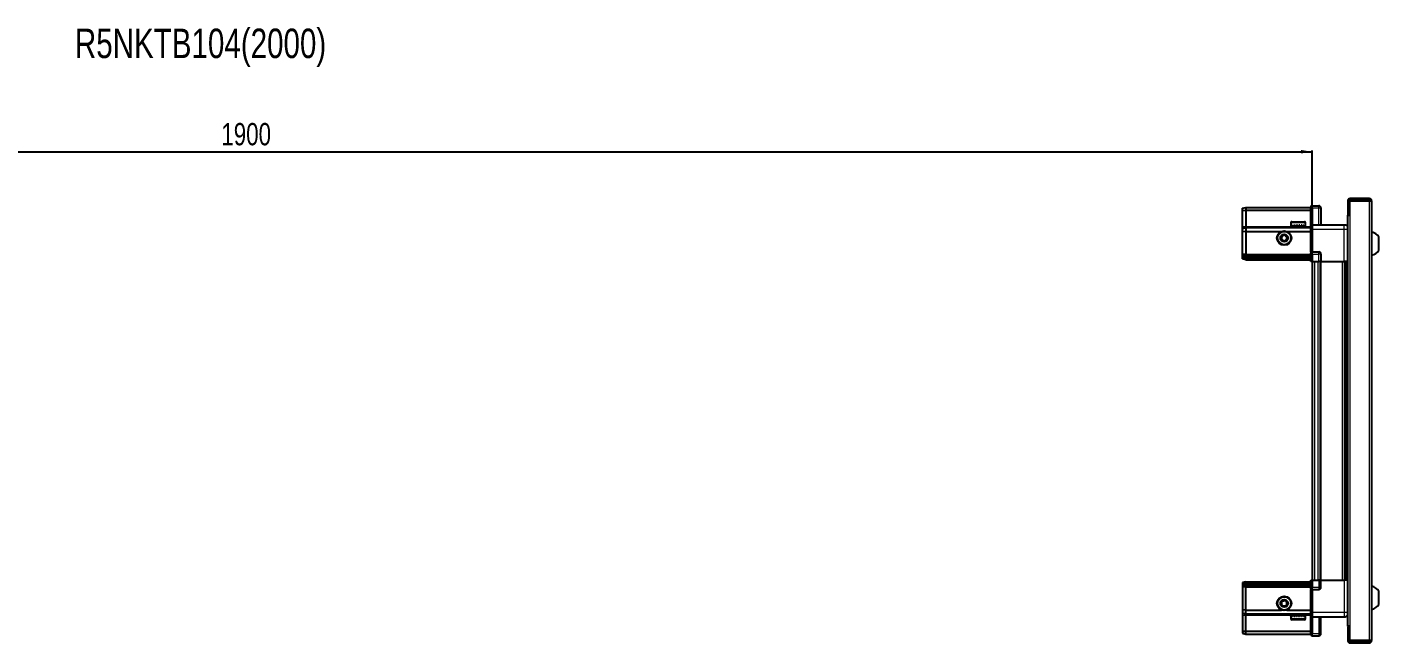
# Model space of a CAD drawing. Header units: millimetres. Extents: x 1415 to 5932, y -1219 to 1530.
# Drawn here: x 3555 to 4769, y 977 to 1530 of the extents above; entities that cross this region are included whole.
import ezdxf

# ---------------------------------------------------------------- set-up
doc = ezdxf.new("R2010")
doc.units = ezdxf.units.MM
doc.layers.add('FORMAT', color=7, linetype='Continuous')
doc.styles.add('SLDTEXTSTYLE0', font='TXT', dxfattribs={"width": 0.75})
doc.dimstyles.new('SLDDIMSTYLE0', dxfattribs={"dimtxt": 20, "dimasz": 10, "dimexe": 0, "dimexo": 0.0625, "dimgap": 5, "dimtad": 2, "dimdec": 1, "dimrnd": 1e-09, "dimzin": 12, "dimdsep": 46, "dimtxsty": 'SLDTEXTSTYLE0', "dimsah": 1, "dimcen": 0.09, "dimadec": 0, "dimazin": 3, "dimtfac": 1, "dimtofl": 0, "dimtmove": 0, "dimatfit": 3, "dimfxl": 0, "dimfrac": 2, "dimtolj": 1, "dimtzin": 12, "dimarcsym": 0})

# ---------------------------------------------------------------- blocks, each defined once
blk = doc.blocks.new('_D_5')
at = {"layer": 'FORMAT'}
for p, q in [((2809.3, 1319.3), (2809.3, 1418.8)), ((2809.3, 1417.8), (4709.3, 1417.8)), ((4709.3, 1319.3), (4709.3, 1418.8))]:
    blk.add_line(p, q, dxfattribs=at)
for points in [[(2809.3, 1417.8), (2819.3, 1416.3), (2819.3, 1419.4)], [(4709.3, 1417.8), (4699.3, 1419.4), (4699.3, 1416.3)]]:
    blk.add_solid(points, dxfattribs=at)
at = {"layer": 'FORMAT', "insert": (3729.7, 1443.6), "char_height": 20, "attachment_point": 1, "style": 'SLDTEXTSTYLE0'}
blk.add_mtext('1900', dxfattribs=at)

msp = doc.modelspace()

# ---------------------------------------------------------------- linework, layer by layer
at = {"color": 7, "linetype": 'Continuous', "lineweight": 25}
for p, q in [((4741.13, 1373.72), (4741.13, 1361.32)), ((4742.63, 1373.72), (4742.63, 1361.32)), ((4743.13, 1360.82), (4743.13, 1373.72)), ((4743.13, 1373.72), (4760.53, 1373.72)), ((4760.53, 1375.82), (4743.23, 1375.82)), ((4760.53, 1374.32), (4743.23, 1374.32)), ((4760.53, 1374.32), (4760.53, 1375.82)), ((4760.53, 1373.72), (4762.63, 1373.72)), ((4762.63, 1373.72), (4762.63, 978.92)), ((4646.63, 1367.02), (4649.63, 1367.82)), ((4646.63, 1365.17), (4646.63, 1367.02)), ((4646.63, 1365.17), (4649.63, 1365.32)), ((4646.63, 1350.82), (4646.63, 1365.17)), ((4649.63, 1367.82), (4649.63, 1365.32)), ((4649.63, 1367.82), (4707.93, 1367.82)), ((4649.63, 1365.32), (4649.63, 1350.82)), ((4649.63, 1365.32), (4707.93, 1365.32)), ((4708.79, 1369.32), (4707.93, 1368.82)), ((4708.79, 1369.32), (4707.93, 1368.82)), ((4707.93, 1368.82), (4707.93, 1367.32)), ((4707.93, 1352.52), (4707.93, 1367.32)), ((4709.13, 1369.32), (4708.79, 1369.32)), ((4709.13, 1369.32), (4708.79, 1369.32)), ((4709.13, 1369.32), (4709.13, 1369.32)), ((4709.13, 1367.32), (4709.13, 1369.32)), ((4709.13, 1369.32), (4715.13, 1369.32)), ((4709.13, 1367.32), (4709.13, 1352.52)), ((4717.13, 1367.32), (4717.13, 1352.32)), ((4741.03, 1360.82), (4741.03, 991.82)), ((4741.03, 1360.82), (4743.13, 1360.82)), ((4741.13, 1361.32), (4742.63, 1361.32)), ((4646.63, 1349.02), (4646.63, 1350.82)), ((4646.63, 1349.02), (4649.63, 1349.82)), ((4646.63, 1345.99), (4646.63, 1349.02)), ((4649.63, 1350.82), (4649.63, 1349.82)), ((4649.63, 1349.82), (4649.63, 1346.32)), ((4649.63, 1349.82), (4707.93, 1349.82)), ((4690.13, 1354.22), (4690.13, 1351.32)), ((4690.13, 1351.32), (4690.16, 1351.32)), ((4690.28, 1351.82), (4690.16, 1351.82)), ((4690.16, 1351.82), (4690.16, 1351.32)), ((4690.16, 1351.32), (4690.28, 1351.32)), ((4690.28, 1351.82), (4690.28, 1351.32)), ((4690.28, 1351.32), (4690.69, 1351.32)), ((4691.03, 1351.82), (4690.69, 1351.82)), ((4690.69, 1351.82), (4690.69, 1351.32)), ((4690.69, 1351.32), (4691.03, 1351.32)), ((4690.93, 1355.02), (4702.33, 1355.02)), ((4691.03, 1351.82), (4691.03, 1351.32)), ((4691.03, 1351.32), (4691.8, 1351.32)), ((4692.33, 1351.82), (4691.8, 1351.82)), ((4691.8, 1351.82), (4691.8, 1351.32)), ((4691.8, 1351.32), (4692.33, 1351.32)), ((4692.23, 1351.32), (4692.23, 1351.22)), ((4692.23, 1351.22), (4701.03, 1351.22)), ((4692.33, 1351.82), (4692.33, 1351.32)), ((4692.33, 1351.32), (4693.39, 1351.32)), ((4692.63, 1350.82), (4692.63, 1349.82)), ((4694.05, 1351.82), (4693.39, 1351.82)), ((4693.39, 1351.82), (4693.39, 1351.32)), ((4693.39, 1351.32), (4694.05, 1351.32)), ((4694.05, 1351.82), (4694.05, 1351.32)), ((4694.05, 1351.32), (4695.29, 1351.32)), ((4696.02, 1351.82), (4695.29, 1351.82)), ((4695.29, 1351.82), (4695.29, 1351.32)), ((4695.29, 1351.32), (4695.72, 1351.32)), ((4695.72, 1351.82), (4695.72, 1351.32)), ((4696.02, 1351.82), (4696.02, 1351.32)), ((4696.02, 1351.32), (4697.32, 1351.32)), ((4698.05, 1351.82), (4697.32, 1351.82)), ((4697.32, 1351.82), (4697.32, 1351.32)), ((4697.59, 1351.82), (4697.59, 1351.32)), ((4697.59, 1351.32), (4698.05, 1351.32)), ((4698.05, 1351.82), (4698.05, 1351.32)), ((4698.05, 1351.32), (4699.28, 1351.32)), ((4699.94, 1351.82), (4699.28, 1351.82)), ((4699.28, 1351.82), (4699.28, 1351.32)), ((4699.28, 1351.32), (4699.94, 1351.32)), ((4699.94, 1351.82), (4699.94, 1351.32)), ((4699.94, 1351.32), (4700.98, 1351.32)), ((4700.63, 1349.82), (4700.63, 1350.82)), ((4701.5, 1351.82), (4700.98, 1351.82)), ((4700.98, 1351.82), (4700.98, 1351.32)), ((4700.98, 1351.32), (4701.5, 1351.32)), ((4701.03, 1351.22), (4701.03, 1351.32)), ((4701.5, 1351.82), (4701.5, 1351.32)), ((4701.5, 1351.32), (4702.26, 1351.32)), ((4702.59, 1351.82), (4702.26, 1351.82)), ((4702.26, 1351.82), (4702.26, 1351.32)), ((4702.26, 1351.32), (4702.59, 1351.32)), ((4702.59, 1351.82), (4702.59, 1351.32)), ((4702.59, 1351.32), (4702.99, 1351.32)), ((4703.1, 1351.82), (4702.99, 1351.82)), ((4702.99, 1351.82), (4702.99, 1351.32)), ((4702.99, 1351.32), (4703.1, 1351.32)), ((4703.1, 1351.82), (4703.1, 1351.32)), ((4703.1, 1351.32), (4703.13, 1351.32)), ((4703.13, 1351.32), (4703.13, 1354.22)), ((4707.93, 1352.32), (4707.93, 1352.52)), ((4709.13, 1352.32), (4707.93, 1352.32)), ((4707.93, 1348.32), (4707.93, 1352.32)), ((4707.93, 1328.02), (4707.93, 1348.32)), ((4709.13, 1352.52), (4709.13, 1352.32)), ((4709.13, 1352.32), (4709.13, 1348.32)), ((4709.13, 1352.32), (4738.13, 1352.32)), ((4709.13, 1348.32), (4709.13, 1328.02)), ((4649.63, 1346.32), (4646.63, 1345.99)), ((4646.63, 1325.82), (4646.63, 1345.99)), ((4649.63, 1346.32), (4649.63, 1325.82)), ((4649.63, 1346.32), (4681.63, 1346.32)), ((4686.63, 1346.32), (4707.93, 1346.32)), ((4769.23, 1329.32), (4769.23, 1341.32)), ((4646.63, 1324.02), (4646.63, 1325.82)), ((4649.63, 1324.82), (4646.63, 1324.02)), ((4646.63, 1323.28), (4646.63, 1324.02)), ((4649.63, 1323.82), (4646.63, 1323.28)), ((4646.63, 1322.78), (4646.63, 1323.28)), ((4649.63, 1325.82), (4649.63, 1324.82)), ((4649.63, 1324.82), (4649.63, 1323.82)), ((4649.63, 1324.82), (4707.93, 1324.82)), ((4649.63, 1323.82), (4707.93, 1323.82)), ((4649.63, 1323.82), (4649.63, 1322.32)), ((4707.93, 1327.82), (4707.93, 1328.02)), ((4709.13, 1327.82), (4707.93, 1327.82)), ((4707.93, 1327.82), (4707.93, 1327.15)), ((4707.93, 1319.32), (4707.93, 1327.15)), ((4708.79, 1325.82), (4708.79, 1319.32)), ((4709.13, 1328.02), (4709.13, 1327.82)), ((4709.13, 1325.82), (4709.13, 1327.82)), ((4709.13, 1325.82), (4709.13, 1327.82)), ((4709.13, 1327.82), (4715.13, 1327.82)), ((4709.13, 1325.82), (4709.13, 1319.32)), ((4717.13, 1325.82), (4717.13, 1319.32)), ((4646.63, 1321.63), (4646.63, 1322.78)), ((4649.63, 1322.32), (4646.63, 1322.78)), ((4649.63, 1320.82), (4646.63, 1321.63)), ((4649.63, 1322.32), (4649.63, 1320.82)), ((4649.63, 1322.32), (4707.93, 1322.32)), ((4649.63, 1320.82), (4707.93, 1320.82)), ((4708.79, 1319.32), (4707.93, 1319.32)), ((4709.13, 1319.32), (4708.79, 1319.32)), ((4709.13, 1319.32), (4715.13, 1319.32)), ((4709.28, 1319.32), (4709.28, 1033.32)), ((4717.13, 1319.32), (4715.13, 1319.32)), ((4716.48, 1319.32), (4716.48, 1033.32)), ((4717.13, 1319.32), (4738.13, 1319.32)), ((4739.15, 1033.32), (4739.15, 1319.32)), ((4739.18, 1033.32), (4739.18, 1319.32)), ((4740.98, 1319.32), (4740.98, 1033.32)), ((4707.93, 1025.5), (4707.93, 1033.32)), ((4707.93, 1033.32), (4708.79, 1033.32)), ((4708.79, 1033.32), (4708.79, 1033.32)), ((4708.79, 1033.32), (4708.79, 1026.82)), ((4709.13, 1033.32), (4708.79, 1033.32)), ((4709.13, 1033.32), (4709.13, 1033.32)), ((4709.13, 1033.32), (4709.13, 1026.82)), ((4709.13, 1033.32), (4715.13, 1033.32)), ((4709.13, 1033.32), (4709.13, 1026.82)), ((4717.13, 1033.32), (4715.13, 1033.32)), ((4717.13, 1026.82), (4717.13, 1033.32)), ((4717.13, 1033.32), (4738.13, 1033.32)), ((4649.63, 1031.82), (4646.63, 1031.02)), ((4646.63, 1031.02), (4646.63, 1029.87)), ((4649.63, 1030.32), (4646.63, 1029.87)), ((4646.63, 1029.87), (4646.63, 1029.37)), ((4649.63, 1028.82), (4646.63, 1029.37)), ((4646.63, 1029.37), (4646.63, 1028.63)), ((4649.63, 1027.82), (4646.63, 1028.63)), ((4646.63, 1028.63), (4646.63, 1026.82)), ((4646.63, 1026.82), (4646.63, 1006.66)), ((4649.63, 1030.32), (4649.63, 1031.82)), ((4649.63, 1031.82), (4707.93, 1031.82)), ((4649.63, 1028.82), (4649.63, 1030.32)), ((4649.63, 1030.32), (4707.93, 1030.32)), ((4649.63, 1028.82), (4707.93, 1028.82)), ((4649.63, 1027.82), (4649.63, 1028.82)), ((4649.63, 1027.82), (4707.93, 1027.82)), ((4649.63, 1026.82), (4649.63, 1027.82)), ((4649.63, 1006.32), (4649.63, 1026.82)), ((4707.93, 1025.5), (4707.93, 1024.82)), ((4709.13, 1024.82), (4707.93, 1024.82)), ((4707.93, 1024.62), (4707.93, 1024.82)), ((4707.93, 1004.32), (4707.93, 1024.62)), ((4709.13, 1024.82), (4709.13, 1026.82)), ((4709.13, 1024.82), (4709.13, 1024.62)), ((4709.13, 1024.82), (4715.13, 1024.82)), ((4709.13, 1024.62), (4709.13, 1004.32)), ((4769.23, 1011.32), (4769.23, 1023.32)), ((4649.63, 1006.32), (4646.63, 1006.66)), ((4646.63, 1006.66), (4646.63, 1003.63)), ((4646.63, 1003.63), (4649.63, 1002.82)), ((4646.63, 1003.63), (4646.63, 1001.82)), ((4646.63, 1001.82), (4646.63, 987.48)), ((4649.63, 1006.32), (4681.63, 1006.32)), ((4649.63, 1002.82), (4649.63, 1006.32)), ((4649.63, 1002.82), (4707.93, 1002.82)), ((4649.63, 1001.82), (4649.63, 1002.82)), ((4649.63, 987.32), (4649.63, 1001.82)), ((4686.63, 1006.32), (4707.93, 1006.32)), ((4690.13, 1001.32), (4690.13, 998.42)), ((4690.14, 1001.32), (4690.13, 1001.32)), ((4690.14, 1000.82), (4690.14, 1001.32)), ((4690.24, 1001.32), (4690.14, 1001.32)), ((4690.14, 1000.82), (4690.24, 1000.82)), ((4690.24, 1000.82), (4690.24, 1001.32)), ((4690.61, 1001.32), (4690.24, 1001.32)), ((4690.61, 1000.82), (4690.61, 1001.32)), ((4690.93, 1001.32), (4690.61, 1001.32)), ((4690.61, 1000.82), (4690.93, 1000.82)), ((4690.93, 1000.82), (4690.93, 1001.32)), ((4691.67, 1001.32), (4690.93, 1001.32)), ((4702.33, 997.62), (4690.93, 997.62)), ((4691.67, 1000.82), (4691.67, 1001.32)), ((4692.18, 1001.32), (4691.67, 1001.32)), ((4691.67, 1000.82), (4692.18, 1000.82)), ((4692.18, 1000.82), (4692.18, 1001.32)), ((4693.21, 1001.32), (4692.18, 1001.32)), ((4692.23, 1001.42), (4692.23, 1001.32)), ((4701.03, 1001.42), (4692.23, 1001.42)), ((4692.63, 1002.82), (4692.63, 1001.82)), ((4693.21, 1000.82), (4693.21, 1001.32)), ((4693.86, 1001.32), (4693.21, 1001.32)), ((4693.21, 1000.82), (4693.86, 1000.82)), ((4693.86, 1000.82), (4693.86, 1001.32)), ((4695.09, 1001.32), (4693.86, 1001.32)), ((4695.09, 1000.82), (4695.09, 1001.32)), ((4695.59, 1001.32), (4695.09, 1001.32)), ((4695.09, 1000.82), (4695.82, 1000.82)), ((4695.59, 1000.82), (4695.59, 1001.32)), ((4695.82, 1000.82), (4695.82, 1001.32)), ((4697.12, 1001.32), (4695.82, 1001.32)), ((4697.12, 1000.82), (4697.12, 1001.32)), ((4697.12, 1000.82), (4697.85, 1000.82)), ((4697.45, 1000.82), (4697.45, 1001.32)), ((4697.85, 1001.32), (4697.45, 1001.32)), ((4697.85, 1000.82), (4697.85, 1001.32)), ((4699.1, 1001.32), (4697.85, 1001.32)), ((4699.1, 1000.82), (4699.1, 1001.32)), ((4699.76, 1001.32), (4699.1, 1001.32)), ((4699.1, 1000.82), (4699.76, 1000.82)), ((4699.76, 1000.82), (4699.76, 1001.32)), ((4700.83, 1001.32), (4699.76, 1001.32)), ((4700.63, 1001.82), (4700.63, 1002.82)), ((4700.83, 1000.82), (4700.83, 1001.32)), ((4701.37, 1001.32), (4700.83, 1001.32)), ((4700.83, 1000.82), (4701.37, 1000.82)), ((4701.03, 1001.32), (4701.03, 1001.42)), ((4701.37, 1000.82), (4701.37, 1001.32)), ((4702.16, 1001.32), (4701.37, 1001.32)), ((4702.16, 1000.82), (4702.16, 1001.32)), ((4702.51, 1001.32), (4702.16, 1001.32)), ((4702.16, 1000.82), (4702.51, 1000.82)), ((4702.51, 1000.82), (4702.51, 1001.32)), ((4702.94, 1001.32), (4702.51, 1001.32)), ((4702.94, 1000.82), (4702.94, 1001.32)), ((4703.08, 1001.32), (4702.94, 1001.32)), ((4702.94, 1000.82), (4703.08, 1000.82)), ((4703.08, 1000.82), (4703.08, 1001.32)), ((4703.13, 1001.32), (4703.08, 1001.32)), ((4703.13, 998.42), (4703.13, 1001.32)), ((4707.93, 1000.32), (4707.93, 1004.32)), ((4709.13, 1000.32), (4707.93, 1000.32)), ((4707.93, 1000.12), (4707.93, 1000.32)), ((4707.93, 985.32), (4707.93, 1000.12)), ((4709.13, 1004.32), (4709.13, 1000.32)), ((4709.13, 1000.32), (4709.13, 1000.12)), ((4709.13, 1000.32), (4738.13, 1000.32)), ((4709.13, 1000.12), (4709.13, 985.32)), ((4709.13, 1000.12), (4709.13, 985.32)), ((4717.13, 985.32), (4717.13, 1000.32)), ((4646.63, 987.48), (4649.63, 987.32)), ((4646.63, 987.48), (4646.63, 985.63)), ((4646.63, 985.63), (4649.63, 984.82)), ((4649.63, 987.32), (4707.93, 987.32)), ((4649.63, 984.82), (4649.63, 987.32)), ((4649.63, 984.82), (4707.93, 984.82)), ((4707.93, 985.32), (4707.93, 983.82)), ((4707.93, 983.82), (4708.79, 983.32)), ((4709.13, 983.32), (4709.13, 985.32)), ((4743.13, 991.82), (4741.03, 991.82)), ((4741.13, 991.32), (4742.63, 991.32)), ((4741.13, 991.32), (4741.13, 978.92)), ((4742.63, 991.32), (4742.63, 978.92)), ((4743.13, 978.92), (4743.13, 991.82)), ((4709.13, 983.32), (4708.79, 983.32)), ((4709.13, 983.32), (4715.13, 983.32)), ((4760.53, 978.92), (4743.13, 978.92)), ((4743.23, 978.32), (4760.53, 978.32)), ((4743.23, 976.82), (4760.53, 976.82)), ((4762.63, 978.92), (4760.53, 978.92)), ((4760.53, 978.32), (4760.53, 976.82))]:
    msp.add_line(p, q, dxfattribs=at)
at = {"color": 8, "linetype": 'Continuous', "lineweight": 18}
for p, q in [((4742.63, 1373.72), (4741.13, 1373.72)), ((4743.23, 1374.32), (4743.23, 1375.82)), ((4760.53, 1373.72), (4760.53, 978.92)), ((4709.13, 1367.32), (4707.93, 1367.32)), ((4709.13, 1367.32), (4715.13, 1367.32)), ((4715.13, 1367.32), (4715.13, 1369.32)), ((4715.13, 1352.32), (4715.13, 1367.32)), ((4715.13, 1367.32), (4717.13, 1367.32)), ((4743.13, 1360.82), (4743.13, 991.82)), ((4646.63, 1350.82), (4649.63, 1350.82)), ((4649.63, 1350.82), (4692.63, 1350.82)), ((4690.13, 1354.22), (4703.13, 1354.22)), ((4692.63, 1350.82), (4700.63, 1350.82)), ((4700.63, 1350.82), (4707.93, 1350.82)), ((4707.93, 1352.52), (4709.13, 1352.52)), ((4709.13, 1348.32), (4707.93, 1348.32)), ((4709.13, 1348.32), (4738.13, 1348.32)), ((4738.13, 1319.32), (4738.13, 1348.32)), ((4649.63, 1325.82), (4646.63, 1325.82)), ((4649.63, 1325.82), (4707.93, 1325.82)), ((4707.93, 1328.02), (4709.13, 1328.02)), ((4709.13, 1325.82), (4708.79, 1325.82)), ((4709.13, 1325.82), (4715.13, 1325.82)), ((4715.13, 1325.82), (4715.13, 1327.82)), ((4715.13, 1319.32), (4715.13, 1325.82)), ((4717.13, 1325.82), (4715.13, 1325.82)), ((4711.28, 1319.32), (4711.28, 1033.32)), ((4714.48, 1319.32), (4714.48, 1033.32)), ((4717.13, 1319.32), (4717.13, 1033.32)), ((4736.53, 1033.32), (4736.53, 1319.32)), ((4737.94, 1319.32), (4737.94, 1033.32)), ((4740.39, 1033.32), (4740.39, 1319.32)), ((4709.13, 1033.32), (4708.79, 1033.32)), ((4715.13, 1033.32), (4715.13, 1026.82)), ((4738.13, 1033.32), (4738.13, 1004.32)), ((4649.63, 1026.82), (4646.63, 1026.82)), ((4649.63, 1026.82), (4707.93, 1026.82)), ((4709.13, 1024.62), (4707.93, 1024.62)), ((4709.13, 1026.82), (4708.79, 1026.82)), ((4709.13, 1026.82), (4715.13, 1026.82)), ((4717.13, 1026.82), (4715.13, 1026.82)), ((4715.13, 1026.82), (4715.13, 1024.82)), ((4646.63, 1001.82), (4649.63, 1001.82)), ((4649.63, 1001.82), (4692.63, 1001.82)), ((4703.13, 998.42), (4690.13, 998.42)), ((4700.63, 1001.82), (4692.63, 1001.82)), ((4700.63, 1001.82), (4707.93, 1001.82)), ((4709.13, 1004.32), (4707.93, 1004.32)), ((4709.13, 1000.12), (4707.93, 1000.12)), ((4709.13, 1004.32), (4738.13, 1004.32)), ((4715.13, 1000.32), (4715.13, 985.32)), ((4709.13, 985.32), (4707.93, 985.32)), ((4709.13, 985.32), (4715.13, 985.32)), ((4715.13, 985.32), (4717.13, 985.32)), ((4715.13, 985.32), (4715.13, 983.32)), ((4742.63, 978.92), (4741.13, 978.92)), ((4743.23, 978.32), (4743.23, 976.82))]:
    msp.add_line(p, q, dxfattribs=at)
at = {"color": 7, "linetype": 'Continuous', "lineweight": 25}
for centre, radius in [((4684.13, 1340.32), 6.5), ((4684.13, 1340.32), 3.46), ((4684.13, 1012.32), 6.5), ((4684.13, 1012.32), 3.46)]:
    msp.add_circle(centre, radius, dxfattribs=at)
at = {"color": 8, "linetype": 'Continuous', "lineweight": 18}
for centre in [(4684.13, 1340.32), (4684.13, 1012.32)]:
    msp.add_circle(centre, 5.7, dxfattribs=at)
at = {"color": 7, "linetype": 'Continuous', "lineweight": 25}
for centre, radius, start, end in [((4743.23, 1373.72), 2.1, 90, 180), ((4743.23, 1373.72), 0.6, 90, 180), ((4760.53, 1373.72), 2.1, 0, 90), ((4760.53, 1373.72), 0.6, 0, 90), ((4715.13, 1367.32), 2, 0, 90), ((4690.93, 1354.22), 0.8, 90, 180), ((4692.23, 1350.82), 0.4, 0, 90), ((4701.03, 1350.82), 0.4, 90, 180), ((4702.33, 1354.22), 0.8, 0, 90), ((4684.13, 1340.32), 2.5, 120.74103, 180.74103), ((4684.13, 1340.32), 2.5, 180.74103, 240.74103), ((4684.13, 1340.32), 2.5, 60.74103, 120.74103), ((4684.13, 1340.32), 2.5, 240.74103, 300.74103), ((4684.13, 1340.32), 2.5, 0.74103, 60.74103), ((4684.13, 1340.32), 2.5, 300.74103, 0.74103), ((4759.6, 1334.3), 11.91, 36.1266, 75.29965), ((4715.13, 1325.82), 2, 0, 90), ((4759.6, 1336.35), 11.91, 284.70035, 323.8734), ((4715.13, 1026.82), 2, 270, 0), ((4759.6, 1016.3), 11.91, 36.1266, 75.29965), ((4684.13, 1012.32), 2.5, 155.91157, 215.91157), ((4684.13, 1012.32), 2.5, 95.91157, 155.91157), ((4684.13, 1012.32), 2.5, 215.91157, 275.91157), ((4684.13, 1012.32), 2.5, 35.91157, 95.91157), ((4684.13, 1012.32), 2.5, 275.91157, 335.91157), ((4684.13, 1012.32), 2.5, 335.91157, 35.91157), ((4759.6, 1018.35), 11.91, 284.70035, 323.8734), ((4690.93, 998.42), 0.8, 180, 270), ((4692.23, 1001.82), 0.4, 270, 0), ((4701.03, 1001.82), 0.4, 180, 270), ((4702.33, 998.42), 0.8, 270, 0), ((4715.13, 985.32), 2, 270, 0), ((4743.23, 978.92), 2.1, 180, 270), ((4743.23, 978.92), 0.6, 180, 270), ((4760.53, 978.92), 0.6, 270, 0), ((4760.53, 978.92), 2.1, 270, 0)]:
    msp.add_arc(centre, radius, start, end, dxfattribs=at)
for centre, start_param, end_param in [((4705.33, 1325.82), 0, 0.7227342), ((4705.33, 1026.82), 5.5604511, 6.2831853)]:
    msp.add_ellipse(centre, major_axis=(3.46, 0), ratio=0.5773503, start_param=start_param, end_param=end_param, dxfattribs=at)
for points, knots in [([(4738.13, 1352.32), (4738.57, 1352.28), (4739.24, 1352.21), (4740.06, 1351.77), (4740.61, 1351.33), (4740.89, 1350.96), (4741.03, 1350.77)], [0, 0, 0, 0, 0.3842982, 0.5911726, 0.8024372, 1, 1, 1, 1]), ([(4681.61, 1341.73), (4682.05, 1342), (4682.88, 1342.49), (4683.7, 1342.98), (4684.09, 1343.21)], [0, 0, 0, 0, 0.5346859, 1, 1, 1, 1]), ([(4681.64, 1338.85), (4681.64, 1338.97), (4681.64, 1339.57), (4681.62, 1340.57), (4681.61, 1341.39), (4681.61, 1341.73)], [0, 0, 0, 0, 0.13312467, 0.63709944, 1, 1, 1, 1]), ([(4684.16, 1337.44), (4683.71, 1337.69), (4682.87, 1338.16), (4682.03, 1338.63), (4681.64, 1338.85)], [0, 0, 0, 0, 0.5346859, 1, 1, 1, 1]), ([(4684.09, 1343.21), (4684.54, 1342.96), (4685.38, 1342.49), (4686.22, 1342.02), (4686.61, 1341.8)], [0, 0, 0, 0, 0.5346859, 1, 1, 1, 1]), ([(4686.64, 1338.91), (4686.2, 1338.65), (4685.37, 1338.16), (4684.55, 1337.67), (4684.16, 1337.44)], [0, 0, 0, 0, 0.5346859, 1, 1, 1, 1]), ([(4686.61, 1341.8), (4686.61, 1341.45), (4686.62, 1340.63), (4686.63, 1339.64), (4686.64, 1339.04), (4686.64, 1338.91)], [0, 0, 0, 0, 0.3629006, 0.8668753, 1, 1, 1, 1]), ([(4740.98, 1319.32), (4740.94, 1319.32), (4740.72, 1319.32), (4740, 1319.32), (4739.04, 1319.32), (4738.38, 1319.32), (4738.13, 1319.32)], [0, 0, 0, 0, 0.0717073, 0.4209791, 0.7702508, 1, 1, 1, 1]), ([(4740.98, 1033.32), (4740.94, 1033.32), (4740.72, 1033.32), (4740, 1033.32), (4739.04, 1033.32), (4738.38, 1033.32), (4738.13, 1033.32)], [0, 0, 0, 0, 0.0717073, 0.4209791, 0.7702508, 1, 1, 1, 1]), ([(4681.25, 1012.03), (4681.46, 1012.5), (4681.86, 1013.38), (4682.25, 1014.25), (4682.43, 1014.66)], [0, 0, 0, 0, 0.53468586, 1, 1, 1, 1]), ([(4682.95, 1009.69), (4682.64, 1010.11), (4682.08, 1010.89), (4681.52, 1011.66), (4681.25, 1012.03)], [0, 0, 0, 0, 0.5346859, 1, 1, 1, 1]), ([(4682.43, 1014.66), (4682.78, 1014.7), (4683.59, 1014.78), (4684.58, 1014.88), (4685.18, 1014.95), (4685.3, 1014.96)], [0, 0, 0, 0, 0.3629006, 0.8668753, 1, 1, 1, 1]), ([(4685.82, 1009.99), (4685.69, 1009.97), (4685.1, 1009.91), (4684.11, 1009.81), (4683.29, 1009.72), (4682.95, 1009.69)], [0, 0, 0, 0, 0.1331247, 0.6370994, 1, 1, 1, 1]), ([(4685.3, 1014.96), (4685.61, 1014.54), (4686.17, 1013.76), (4686.74, 1012.98), (4687, 1012.62)], [0, 0, 0, 0, 0.5346859, 1, 1, 1, 1]), ([(4687, 1012.62), (4686.79, 1012.15), (4686.39, 1011.27), (4686, 1010.39), (4685.82, 1009.99)], [0, 0, 0, 0, 0.5346859, 1, 1, 1, 1]), ([(4738.13, 1000.32), (4738.57, 1000.37), (4739.24, 1000.44), (4740.06, 1000.88), (4740.61, 1001.32), (4740.89, 1001.69), (4741.03, 1001.87)], [0, 0, 0, 0, 0.3842982, 0.5911726, 0.8024372, 1, 1, 1, 1])]:
    msp.add_open_spline(points, degree=3, knots=knots, dxfattribs=at)
at = {"color": 8, "linetype": 'Continuous', "lineweight": 18}
for points in [[(4738.13, 1348.32), (4738.13, 1348.85), (4738.13, 1349.9), (4738.13, 1351.22), (4738.13, 1352.14), (4738.13, 1352.26), (4738.13, 1352.32)], [(4738.13, 1004.32), (4738.13, 1003.8), (4738.13, 1002.75), (4738.13, 1001.43), (4738.13, 1000.5), (4738.13, 1000.38), (4738.13, 1000.32)]]:
    msp.add_open_spline(points, degree=3, dxfattribs=at)
for points in [[(4738.13, 1348.32), (4738.57, 1348.32), (4739.24, 1348.32), (4740.06, 1348.32), (4740.61, 1348.32), (4740.89, 1348.32), (4741.03, 1348.32)], [(4738.13, 1004.32), (4738.57, 1004.32), (4739.24, 1004.32), (4740.06, 1004.32), (4740.61, 1004.32), (4740.89, 1004.32), (4741.03, 1004.32)]]:
    msp.add_open_spline(points, degree=3, knots=[0, 0, 0, 0, 0.3842982, 0.5911726, 0.8024372, 1, 1, 1, 1], dxfattribs=at)

# ---------------------------------------------------------------- texts
at = {"layer": 'FORMAT', "insert": (3598.22, 1528.36), "char_height": 26.4583, "attachment_point": 1, "style": 'SLDTEXTSTYLE0'}
msp.add_mtext('R5NKTB104(2000)', dxfattribs=at)

# ---------------------------------------------------------------- dimensions: what is measured, and where the dimension line sits
at = {"layer": 'FORMAT'}
dim = msp.add_linear_dim(base=(4709.28, 1417.82), p1=(2809.28, 1319.32), p2=(4709.28, 1319.32), angle=0, dimstyle='SLDDIMSTYLE0', dxfattribs=at)
dim.commit()
dim.dimension.update_dxf_attribs({"geometry": '_D_5', "text_midpoint": (3759.28, 1417.82), "dimtype": 160})

doc.saveas('drawing.dxf')
